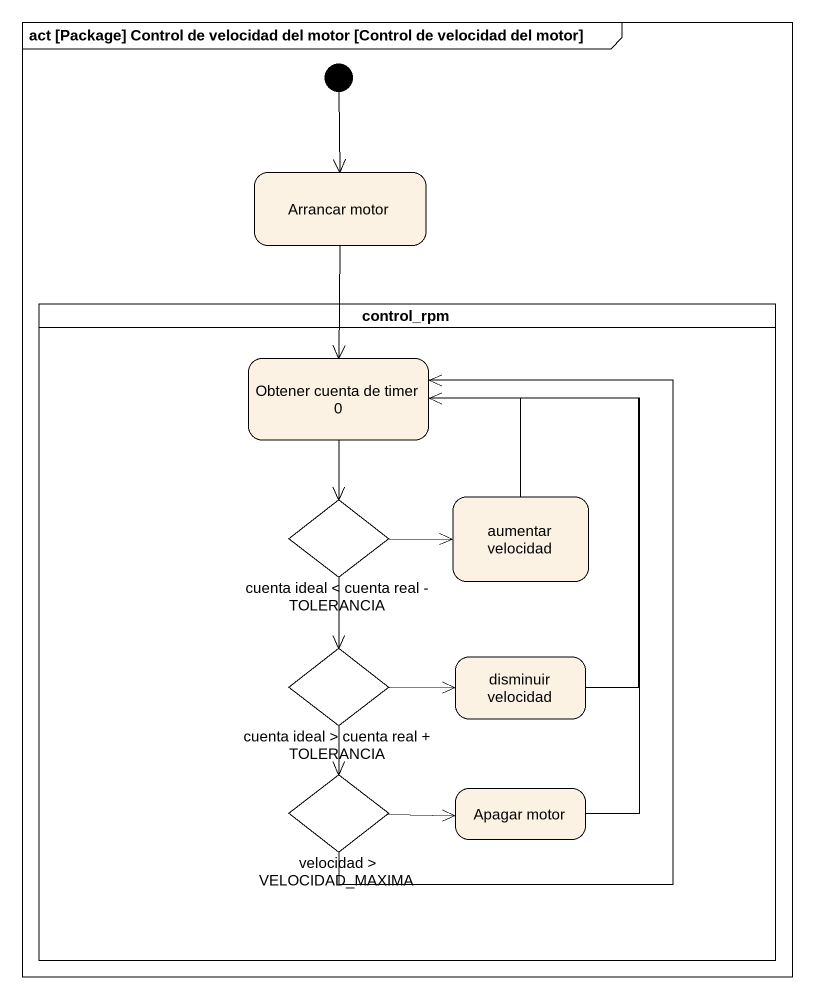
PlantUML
@startuml
mainframe act [Package] Control de velocidad del motor [Control de velocidad del motor]
hide empty description
state "Arrancar motor" as Arrancar_motor
state control_rpm <<partition>> {
  state "Obtener cuenta de timer 0" as Obtener_cuenta_de_timer_0
  state "cuenta ideal < cuenta real - TOLERANCIA" as cuenta_ideal_cuenta_real <<choice>>
  state "aumentar velocidad" as aumentar_velocidad
  state "cuenta ideal > cuenta real + TOLERANCIA" as cuenta_ideal_cuenta_real_2 <<choice>>
  state "disminuir velocidad" as disminuir_velocidad
  state "velocidad > VELOCIDAD_MAXIMA" as velocidad_VELOCIDAD_MAXIMA <<choice>>
  state "Apagar motor" as Apagar_motor
}
[*] --> Arrancar_motor
Arrancar_motor --> Obtener_cuenta_de_timer_0
Obtener_cuenta_de_timer_0 --> cuenta_ideal_cuenta_real
cuenta_ideal_cuenta_real -right-> aumentar_velocidad
cuenta_ideal_cuenta_real --> cuenta_ideal_cuenta_real_2
aumentar_velocidad -up-> Obtener_cuenta_de_timer_0
cuenta_ideal_cuenta_real_2 -right-> disminuir_velocidad
cuenta_ideal_cuenta_real_2 --> velocidad_VELOCIDAD_MAXIMA
disminuir_velocidad -up-> Obtener_cuenta_de_timer_0
velocidad_VELOCIDAD_MAXIMA -up-> Obtener_cuenta_de_timer_0
velocidad_VELOCIDAD_MAXIMA -right-> Apagar_motor
Apagar_motor -up-> Obtener_cuenta_de_timer_0
@enduml
